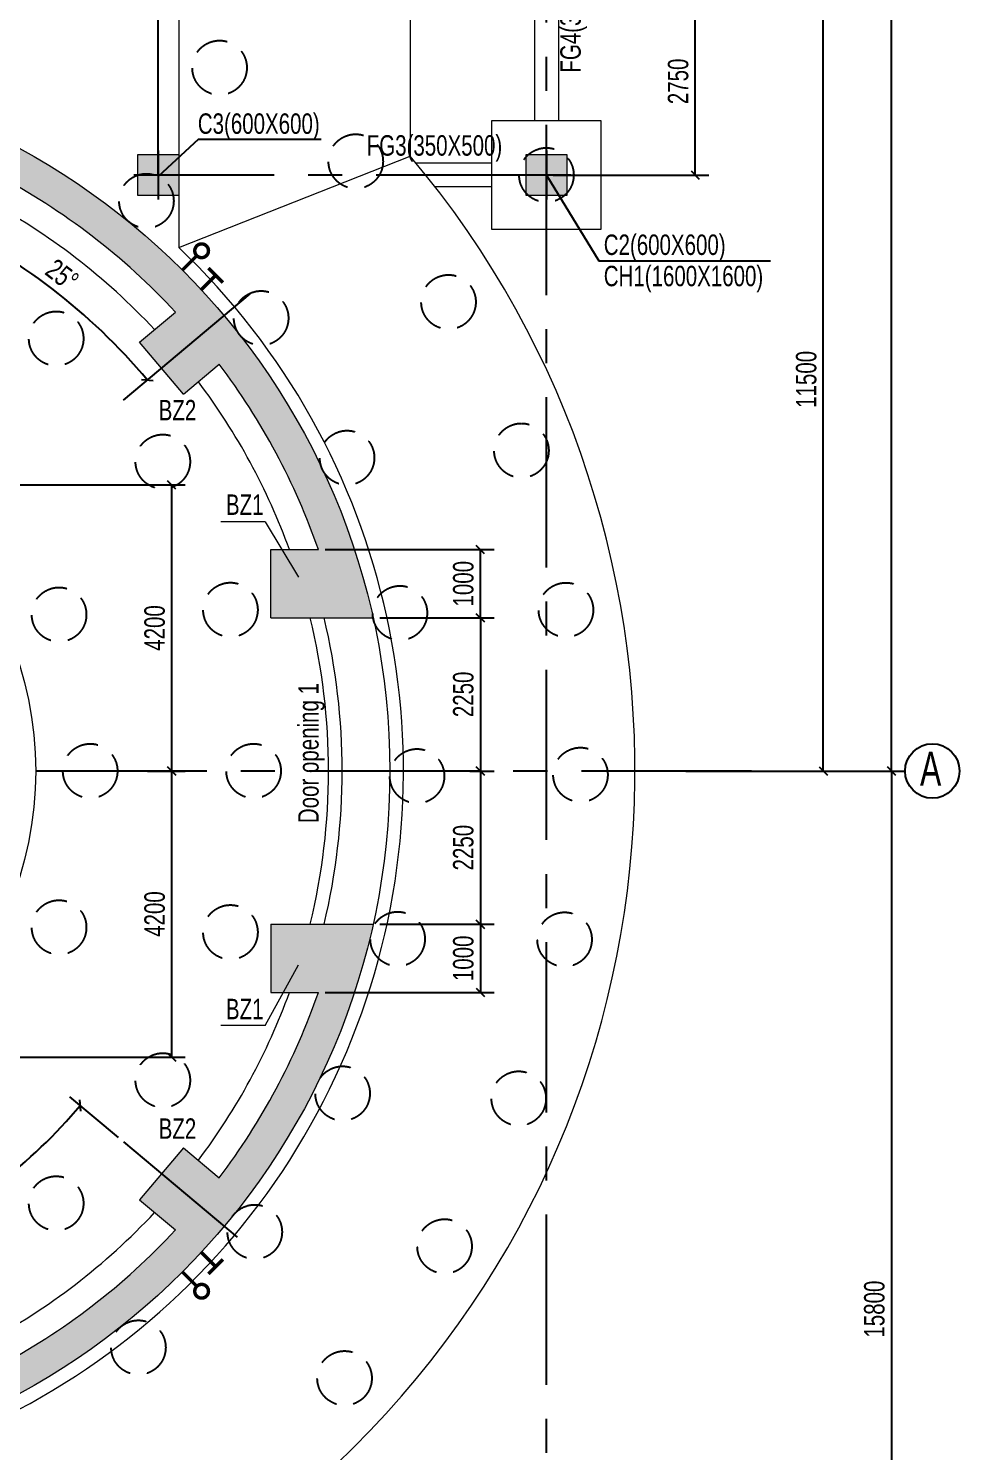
# Model space of a CAD drawing. Extents: x -84745 to 85, y -317996 to 13282.
# Drawn here: x -56144 to -42471, y -35272 to -14379 of the extents above; entities that cross this region are included whole.
import ezdxf
from ezdxf.enums import TextEntityAlignment as Align

# ---------------------------------------------------------------- set-up
doc = ezdxf.new("R2010")
doc.units = 0
doc.header["$LTSCALE"] = 2000
doc.header["$MEASUREMENT"] = 0
doc.linetypes.add('CENTER', pattern=[2, 1.25, -0.25, 0.25, -0.25])
doc.linetypes.add('HIDDEN', pattern=[0.375, 0.25, -0.125])
doc.layers.get('0').update_dxf_attribs({"linetype": 'CONTINUOUS'})
doc.layers.get('DEFPOINTS').update_dxf_attribs({"linetype": 'CONTINUOUS'})
for name, color, linetype in [('S_01', 3, 'CONTINUOUS'), ('S_02_AXIS', 151, 'CENTER'), ('S_03_HIDD', 4, 'HIDDEN'), ('S_04', 2, 'CONTINUOUS'), ('S_05_DIMS', 7, 'CONTINUOUS'), ('S_06', 1, 'CONTINUOUS'), ('S_07_LSHOW', 6, 'CONTINUOUS'), ('S_08_HATCH', 9, 'CONTINUOUS')]:
    doc.layers.add(name, color=color, linetype=linetype)
doc.layers.add('S_01_OUTL', color=3, linetype='CONTINUOUS', lineweight=0)
doc.layers.add('S_04_TEXT', color=2, linetype='CONTINUOUS', lineweight=0)
doc.styles.add('FS', font='kstxt.shx', dxfattribs={"width": 0.75, "bigfont": 'kshz.shx'})
doc.styles.add('KS', font='kstxt.shx', dxfattribs={"width": 0.75, "bigfont": 'kshz.shx'})
doc.dimstyles.new('KSDIM1', dxfattribs={"dimtxt": 300, "dimasz": 120, "dimexe": 200, "dimexo": 100, "dimgap": 100, "dimtad": 1, "dimdec": 0, "dimzin": 14, "dimdsep": 46, "dimtxsty": 'KS', "dimblk1": 'OBLIQUE', "dimblk2": 'OBLIQUE', "dimsah": 1, "dimcen": -900, "dimclrd": 7, "dimclre": 7, "dimclrt": 2, "dimazin": 3, "dimtfac": 1, "dimtdec": 0, "dimtix": 1, "dimtmove": 2, "dimatfit": 2, "dimfxl": 1, "dimtolj": 1, "dimtzin": 14, "dimlwd": -3, "dimarcsym": 0})

# ---------------------------------------------------------------- blocks, each defined once
blk = doc.blocks.new('_OBLIQUE')
at = {"color": 1}
blk.add_line((-0.5, -0.5), (0.5, 0.5), dxfattribs=at)
blk = doc.blocks.new('*D77')
at = {"layer": 'DEFPOINTS', "color": 0, "transparency": 16777216}
for p in [(-46592, -2281), (-43471, -2281), (-46592, -25281)]:
    blk.add_point(p, dxfattribs=at)
at = {"layer": 'S_05_DIMS', "color": 7, "lineweight": -2, "transparency": 16777216}
for p, q in [((-46492, -2281), (-43271, -2281)), ((-46492, -25281), (-43271, -25281))]:
    blk.add_line(p, q, dxfattribs=at)
at = {"layer": 'S_05_DIMS', "color": 7, "lineweight": -3, "transparency": 16777216}
blk.add_line((-43471, -25281), (-43471, -2281), dxfattribs=at)
at = {"layer": 'S_05_DIMS', "color": 7, "linetype": 'ByBlock', "lineweight": -3, "transparency": 16777216, "xscale": 120, "yscale": 120, "zscale": 120}
for p, rotation in [((-43471, -2281), 90), ((-43471, -25281), 270)]:
    blk.add_blockref('_OBLIQUE', p, dxfattribs=dict(at, rotation=rotation))
at = {"layer": 'S_05_DIMS', "color": 2, "transparency": 16777216, "insert": (-43721, -13781), "char_height": 300, "attachment_point": 5, "rotation": 90, "style": 'KS'}
blk.add_mtext('\\A1;23000', dxfattribs=at)
blk = doc.blocks.new('*D78')
at = {"layer": 'DEFPOINTS', "color": 0, "transparency": 16777216}
for p in [(-46592, -25281), (-43924, -41081), (-43471, -41081)]:
    blk.add_point(p, dxfattribs=at)
at = {"layer": 'S_05_DIMS', "color": 7, "lineweight": -2, "transparency": 16777216}
for p, q in [((-46492, -25281), (-43271, -25281)), ((-43824, -41081), (-43271, -41081))]:
    blk.add_line(p, q, dxfattribs=at)
at = {"layer": 'S_05_DIMS', "color": 7, "lineweight": -3, "transparency": 16777216}
blk.add_line((-43471, -25281), (-43471, -41081), dxfattribs=at)
at = {"layer": 'S_05_DIMS', "color": 7, "linetype": 'ByBlock', "lineweight": -3, "transparency": 16777216, "xscale": 120, "yscale": 120, "zscale": 120}
for p, rotation in [((-43471, -25281), 90), ((-43471, -41081), 270)]:
    blk.add_blockref('_OBLIQUE', p, dxfattribs=dict(at, rotation=rotation))
at = {"layer": 'S_05_DIMS', "color": 2, "transparency": 16777216, "insert": (-43721, -33181), "char_height": 300, "attachment_point": 5, "rotation": 90, "style": 'KS'}
blk.add_mtext('\\A1;15800', dxfattribs=at)
blk = doc.blocks.new('*D81')
at = {"layer": 'DEFPOINTS', "color": 0, "transparency": 16777216}
for p in [(-47368, -13781), (-46352, -13781), (-48537, -16531)]:
    blk.add_point(p, dxfattribs=at)
at = {"layer": 'S_05_DIMS', "color": 7, "lineweight": -2, "transparency": 16777216}
for p, q in [((-47268, -13781), (-46152, -13781)), ((-48437, -16531), (-46152, -16531))]:
    blk.add_line(p, q, dxfattribs=at)
at = {"layer": 'S_05_DIMS', "color": 7, "lineweight": -3, "transparency": 16777216}
blk.add_line((-46352, -16531), (-46352, -13781), dxfattribs=at)
at = {"layer": 'S_05_DIMS', "color": 7, "linetype": 'ByBlock', "lineweight": -3, "transparency": 16777216, "xscale": 120, "yscale": 120, "zscale": 120}
for p, rotation in [((-46352, -13781), 90), ((-46352, -16531), 270)]:
    blk.add_blockref('_OBLIQUE', p, dxfattribs=dict(at, rotation=rotation))
at = {"layer": 'S_05_DIMS', "color": 2, "transparency": 16777216, "insert": (-46602, -15156), "char_height": 300, "attachment_point": 5, "rotation": 90, "style": 'KS'}
blk.add_mtext('\\A1;2750', dxfattribs=at)
blk = doc.blocks.new('*D84')
at = {"layer": 'DEFPOINTS', "color": 0, "transparency": 16777216}
for p in [(-44778, -13781), (-44471, -13781), (-44778, -25281)]:
    blk.add_point(p, dxfattribs=at)
at = {"layer": 'S_05_DIMS', "color": 7, "lineweight": -2, "transparency": 16777216}
for p, q in [((-44678, -13781), (-44271, -13781)), ((-44678, -25281), (-44271, -25281))]:
    blk.add_line(p, q, dxfattribs=at)
at = {"layer": 'S_05_DIMS', "color": 7, "lineweight": -3, "transparency": 16777216}
blk.add_line((-44471, -25281), (-44471, -13781), dxfattribs=at)
at = {"layer": 'S_05_DIMS', "color": 7, "linetype": 'ByBlock', "lineweight": -3, "transparency": 16777216, "xscale": 120, "yscale": 120, "zscale": 120}
for p, rotation in [((-44471, -13781), 90), ((-44471, -25281), 270)]:
    blk.add_blockref('_OBLIQUE', p, dxfattribs=dict(at, rotation=rotation))
at = {"layer": 'S_05_DIMS', "color": 2, "transparency": 16777216, "insert": (-44721, -19531), "char_height": 300, "attachment_point": 5, "rotation": 90, "style": 'KS'}
blk.add_mtext('\\A1;11500', dxfattribs=at)
blk = doc.blocks.new('*D108')
at = {"layer": 'DEFPOINTS', "color": 0, "transparency": 16777216}
for p in [(-54497, -25281), (-54040, -25281), (-56677, -29481)]:
    blk.add_point(p, dxfattribs=at)
at = {"layer": 'S_05_DIMS', "color": 7, "lineweight": -2, "transparency": 16777216}
for p, q in [((-54397, -25281), (-53840, -25281)), ((-56577, -29481), (-53840, -29481))]:
    blk.add_line(p, q, dxfattribs=at)
at = {"layer": 'S_05_DIMS', "color": 7, "lineweight": -3, "transparency": 16777216}
blk.add_line((-54040, -29481), (-54040, -25281), dxfattribs=at)
at = {"layer": 'S_05_DIMS', "color": 7, "linetype": 'ByBlock', "lineweight": -3, "transparency": 16777216, "xscale": 120, "yscale": 120, "zscale": 120}
for p, rotation in [((-54040, -25281), 90), ((-54040, -29481), 270)]:
    blk.add_blockref('_OBLIQUE', p, dxfattribs=dict(at, rotation=rotation))
at = {"layer": 'S_05_DIMS', "color": 2, "transparency": 16777216, "insert": (-54290, -27381), "char_height": 300, "attachment_point": 5, "rotation": 90, "style": 'KS'}
blk.add_mtext('\\A1;4200', dxfattribs=at)
blk = doc.blocks.new('*D109')
at = {"layer": 'DEFPOINTS', "color": 0, "transparency": 16777216}
for p in [(-56677, -21081), (-54040, -21081), (-54497, -25281)]:
    blk.add_point(p, dxfattribs=at)
at = {"layer": 'S_05_DIMS', "color": 7, "lineweight": -2, "transparency": 16777216}
for p, q in [((-56577, -21081), (-53840, -21081)), ((-54397, -25281), (-53840, -25281))]:
    blk.add_line(p, q, dxfattribs=at)
at = {"layer": 'S_05_DIMS', "color": 7, "lineweight": -3, "transparency": 16777216}
blk.add_line((-54040, -25281), (-54040, -21081), dxfattribs=at)
at = {"layer": 'S_05_DIMS', "color": 7, "linetype": 'ByBlock', "lineweight": -3, "transparency": 16777216, "xscale": 120, "yscale": 120, "zscale": 120}
for p, rotation in [((-54040, -21081), 90), ((-54040, -25281), 270)]:
    blk.add_blockref('_OBLIQUE', p, dxfattribs=dict(at, rotation=rotation))
at = {"layer": 'S_05_DIMS', "color": 2, "transparency": 16777216, "insert": (-54290, -23181), "char_height": 300, "attachment_point": 5, "rotation": 90, "style": 'KS'}
blk.add_mtext('\\A1;4200', dxfattribs=at)
blk = doc.blocks.new('*D112')
at = {"layer": 'DEFPOINTS', "color": 0, "transparency": 16777216}
for p in [(-51083, -23031), (-49762, -25281), (-49507, -25281)]:
    blk.add_point(p, dxfattribs=at)
at = {"layer": 'S_05_DIMS', "color": 7, "lineweight": -2, "transparency": 16777216}
for p, q in [((-50983, -23031), (-49307, -23031)), ((-49662, -25281), (-49307, -25281))]:
    blk.add_line(p, q, dxfattribs=at)
at = {"layer": 'S_05_DIMS', "color": 7, "lineweight": -3, "transparency": 16777216}
blk.add_line((-49507, -23031), (-49507, -25281), dxfattribs=at)
at = {"layer": 'S_05_DIMS', "color": 7, "linetype": 'ByBlock', "lineweight": -3, "transparency": 16777216, "xscale": 120, "yscale": 120, "zscale": 120}
for p, rotation in [((-49507, -23031), 90), ((-49507, -25281), 270)]:
    blk.add_blockref('_OBLIQUE', p, dxfattribs=dict(at, rotation=rotation))
at = {"layer": 'S_05_DIMS', "color": 2, "transparency": 16777216, "insert": (-49757, -24156), "char_height": 300, "attachment_point": 5, "rotation": 90, "style": 'KS'}
blk.add_mtext('\\A1;2250', dxfattribs=at)
blk = doc.blocks.new('*D113')
at = {"layer": 'DEFPOINTS', "color": 0, "transparency": 16777216}
for p in [(-49762, -25281), (-51083, -27531), (-49507, -27531)]:
    blk.add_point(p, dxfattribs=at)
at = {"layer": 'S_05_DIMS', "color": 7, "lineweight": -2, "transparency": 16777216}
for p, q in [((-49662, -25281), (-49307, -25281)), ((-50983, -27531), (-49307, -27531))]:
    blk.add_line(p, q, dxfattribs=at)
at = {"layer": 'S_05_DIMS', "color": 7, "lineweight": -3, "transparency": 16777216}
blk.add_line((-49507, -25281), (-49507, -27531), dxfattribs=at)
at = {"layer": 'S_05_DIMS', "color": 7, "linetype": 'ByBlock', "lineweight": -3, "transparency": 16777216, "xscale": 120, "yscale": 120, "zscale": 120}
for p, rotation in [((-49507, -25281), 90), ((-49507, -27531), 270)]:
    blk.add_blockref('_OBLIQUE', p, dxfattribs=dict(at, rotation=rotation))
at = {"layer": 'S_05_DIMS', "color": 2, "transparency": 16777216, "insert": (-49757, -26406), "char_height": 300, "attachment_point": 5, "rotation": 90, "style": 'KS'}
blk.add_mtext('\\A1;2250', dxfattribs=at)
blk = doc.blocks.new('*D115')
at = {"layer": 'DEFPOINTS', "color": 0, "transparency": 16777216}
for p in [(-54746, -30727), (-57039, -31665), (-53079, -32127), (-57621, -33035), (-56736, -34933)]:
    blk.add_point(p, dxfattribs=at)
at = {"layer": 'S_05_DIMS', "color": 7, "lineweight": -2, "transparency": 16777216}
for p, q in [((-54823, -30663), (-55537, -30064)), ((-57664, -32944), (-58093, -32024))]:
    blk.add_line(p, q, dxfattribs=at)
at = {"layer": 'S_05_DIMS', "color": 7, "lineweight": -3, "transparency": 16777216}
blk.add_arc((-61237, -25281), 7640, 295, 320, dxfattribs=at)
at = {"layer": 'S_05_DIMS', "color": 7, "linetype": 'ByBlock', "lineweight": -3, "transparency": 16777216, "xscale": 120, "yscale": 120, "zscale": 120}
for p, rotation in [((-55384, -30192), 50.00000000956855), ((-58008, -32206), 204.9999999936394)]:
    blk.add_blockref('_OBLIQUE', p, dxfattribs=dict(at, rotation=rotation))
at = {"layer": 'S_05_DIMS', "color": 2, "transparency": 16777216, "insert": (-56738, -31144), "char_height": 300, "attachment_point": 5, "rotation": 37.5, "style": 'KS'}
blk.add_mtext('\\A1;25%%d', dxfattribs=at)
blk = doc.blocks.new('*D116')
at = {"layer": 'DEFPOINTS', "color": 0, "transparency": 16777216}
for p in [(-56631, -15402), (-57621, -17527), (-52887, -18275), (-55301, -18611), (-54746, -19835)]:
    blk.add_point(p, dxfattribs=at)
at = {"layer": 'S_05_DIMS', "color": 7, "lineweight": -3, "transparency": 16777216}
blk.add_arc((-61237, -25281), 8929, 40, 65, dxfattribs=at)
at = {"layer": 'S_05_DIMS', "color": 7, "linetype": 'ByBlock', "lineweight": -3, "transparency": 16777216, "xscale": 120, "yscale": 120, "zscale": 120}
for p, rotation in [((-57464, -17189), 154.9999999996671), ((-54397, -19542), 309.9999999997314)]:
    blk.add_blockref('_OBLIQUE', p, dxfattribs=dict(at, rotation=rotation))
at = {"layer": 'S_05_DIMS', "color": 2, "transparency": 16777216, "insert": (-55649, -17999), "char_height": 300, "attachment_point": 5, "rotation": 322.5, "style": 'KS'}
blk.add_mtext('\\A1;25%%d', dxfattribs=at)
blk = doc.blocks.new('*D122')
at = {"layer": 'DEFPOINTS', "color": 0, "transparency": 16777216}
for p in [(-51886, -22031), (-49507, -22031), (-51083, -23031)]:
    blk.add_point(p, dxfattribs=at)
at = {"layer": 'S_05_DIMS', "color": 7, "lineweight": -2, "transparency": 16777216}
for p, q in [((-51786, -22031), (-49307, -22031)), ((-50983, -23031), (-49307, -23031))]:
    blk.add_line(p, q, dxfattribs=at)
at = {"layer": 'S_05_DIMS', "color": 7, "lineweight": -3, "transparency": 16777216}
blk.add_line((-49507, -23031), (-49507, -22031), dxfattribs=at)
at = {"layer": 'S_05_DIMS', "color": 7, "linetype": 'ByBlock', "lineweight": -3, "transparency": 16777216, "xscale": 120, "yscale": 120, "zscale": 120}
for p, rotation in [((-49507, -22031), 90), ((-49507, -23031), 270)]:
    blk.add_blockref('_OBLIQUE', p, dxfattribs=dict(at, rotation=rotation))
at = {"layer": 'S_05_DIMS', "color": 2, "transparency": 16777216, "insert": (-49757, -22531), "char_height": 300, "attachment_point": 5, "rotation": 90, "style": 'KS'}
blk.add_mtext('\\A1;1000', dxfattribs=at)
blk = doc.blocks.new('*D123')
at = {"layer": 'DEFPOINTS', "color": 0, "transparency": 16777216}
for p in [(-51083, -27531), (-51886, -28531), (-49507, -28531)]:
    blk.add_point(p, dxfattribs=at)
at = {"layer": 'S_05_DIMS', "color": 7, "lineweight": -2, "transparency": 16777216}
for p, q in [((-50983, -27531), (-49307, -27531)), ((-51786, -28531), (-49307, -28531))]:
    blk.add_line(p, q, dxfattribs=at)
at = {"layer": 'S_05_DIMS', "color": 7, "lineweight": -3, "transparency": 16777216}
blk.add_line((-49507, -27531), (-49507, -28531), dxfattribs=at)
at = {"layer": 'S_05_DIMS', "color": 7, "linetype": 'ByBlock', "lineweight": -3, "transparency": 16777216, "xscale": 120, "yscale": 120, "zscale": 120}
for p, rotation in [((-49507, -27531), 90), ((-49507, -28531), 270)]:
    blk.add_blockref('_OBLIQUE', p, dxfattribs=dict(at, rotation=rotation))
at = {"layer": 'S_05_DIMS', "color": 2, "transparency": 16777216, "insert": (-49757, -28031), "char_height": 300, "attachment_point": 5, "rotation": 90, "style": 'KS'}
blk.add_mtext('\\A1;1000', dxfattribs=at)
blk = doc.blocks.new('jxZ_W600XH600')
at = {"layer": 'S_07_LSHOW'}
blk.add_hatch(color=256, dxfattribs=at).paths.add_polyline_path([(-294, 294), (294, 294), (294, -294), (-294, -294)])
at = {"layer": 'S_01_OUTL'}
blk.add_lwpolyline([(-300, 300), (300, 300), (300, -300), (-300, -300), (-300, 300)], dxfattribs=at)
at = {"layer": 'S_02_AXIS'}
for p, q in [((0, 360), (0, -360)), ((360, 0), (-360, 0))]:
    blk.add_line(p, q, dxfattribs=at)

msp = doc.modelspace()

# ---------------------------------------------------------------- hatches: boundary and pattern name
at = {"layer": 'S_08_HATCH'}
h = msp.add_hatch(color=6, dxfattribs=at)
h.dxf.hatch_style = 1
h.paths.add_polyline_path([(-70672.495, -23031.001), (-69890.75, -23031.001), (-69890.75, -22031.001), (-70376.394, -22031.001), (-70588.393, -22031.001, -0.078440306), (-69132.612, -19308.547), (-68979.203, -19437.272), (-68606.059, -19750.377), (-67963.271, -18984.333), (-68336.415, -18671.228), (-68489.824, -18542.503, -0.084016658), (-65868.792, -16531.314), (-65784.158, -16712.811), (-65578.298, -17154.278), (-64671.99, -16731.66), (-64877.85, -16290.193), (-64962.484, -16108.695, -0.084016658), (-61737.056, -15393.635), (-61737.056, -15593.896), (-61737.056, -16081.001), (-60737.056, -16081.001), (-60737.056, -15593.896), (-60737.056, -15393.635, -0.084016658), (-57511.629, -16108.695), (-57596.263, -16290.193), (-57802.122, -16731.66), (-56895.814, -17154.278), (-56689.955, -16712.811), (-56605.321, -16531.314, -0.084016658), (-53984.289, -18542.503), (-54137.697, -18671.228), (-54510.841, -18984.333), (-53868.054, -19750.377), (-53494.91, -19437.272), (-53341.501, -19308.547, -0.078440306), (-51885.72, -22031.001), (-52097.718, -22031.001), (-52583.362, -22031.001), (-52583.362, -23031.001), (-51801.618, -23031.001), (-51083.362, -23031.001, 0.80266355), (-71390.75, -23031.001)])
h = msp.add_hatch(color=6, dxfattribs=at)
h.dxf.hatch_style = 1
h.paths.add_polyline_path([(-70672.495, -27531.001), (-69890.75, -27531.001), (-69890.75, -28531.001), (-70376.394, -28531.001), (-70588.393, -28531.001, 0.078440306), (-69132.612, -31253.455), (-68979.203, -31124.73), (-68606.059, -30811.625), (-67963.271, -31577.669), (-68336.415, -31890.774), (-68489.824, -32019.499, 0.084016658), (-65868.792, -34030.688), (-65784.158, -33849.19), (-65578.298, -33407.723), (-64671.99, -33830.342), (-64877.85, -34271.809), (-64962.484, -34453.307, 0.084016658), (-61737.056, -35168.367), (-61737.056, -34968.106), (-61737.056, -34481.001), (-60737.056, -34481.001), (-60737.056, -34968.106), (-60737.056, -35168.367, 0.084016658), (-57511.629, -34453.307), (-57596.263, -34271.809), (-57802.122, -33830.342), (-56895.814, -33407.723), (-56689.955, -33849.19), (-56605.321, -34030.688, 0.084016658), (-53984.289, -32019.499), (-54137.697, -31890.774), (-54510.841, -31577.669), (-53868.054, -30811.625), (-53494.91, -31124.73), (-53341.501, -31253.455, 0.078440306), (-51885.72, -28531.001), (-52097.718, -28531.001), (-52583.362, -28531.001), (-52583.362, -27531.001), (-51801.618, -27531.001), (-51083.362, -27531.001, -0.80266355), (-71390.75, -27531.001)])

# ---------------------------------------------------------------- linework, layer by layer
at = {"layer": 'S_01'}
msp.add_circle((-42870.624, -25281.001), 400, dxfattribs=at)
at = {"layer": 'S_01_OUTL'}
for p, q in [((-53937.056, -9966.702), (-53937.056, -17595.3)), ((-50537.056, -11309.29), (-50537.056, -16252.712)), ((-48712.056, -11831.001), (-48712.056, -15731.001)), ((-48362.056, -11831.001), (-48362.056, -15731.001)), ((-53937.056, -17595.3), (-50537.056, -16252.712)), ((-49337.056, -16356.001), (-50450.751, -16356.001)), ((-49337.056, -16706.001), (-50170.468, -16706.001)), ((-54510.841, -18984.333), (-53984.289, -18542.503)), ((-53868.054, -19750.377), (-54510.841, -18984.333)), ((-53868.054, -19750.377), (-53341.501, -19308.547)), ((-52583.362, -23031.001), (-52583.362, -22031.001)), ((-52583.362, -22031.001), (-51885.72, -22031.001)), ((-52583.362, -23031.001), (-51083.362, -23031.001)), ((-52583.362, -27531.001), (-51083.362, -27531.001)), ((-52583.362, -27531.001), (-52583.362, -28531.001)), ((-52583.362, -28531.001), (-51885.72, -28531.001)), ((-53868.054, -30811.625), (-54510.841, -31577.669)), ((-53868.054, -30811.625), (-53341.501, -31253.455)), ((-54510.841, -31577.669), (-53984.289, -32019.499))]:
    msp.add_line(p, q, dxfattribs=at)
msp.add_lwpolyline([(-49337.056, -15731.001), (-47737.056, -15731.001), (-47737.056, -17331.001), (-49337.056, -17331.001)], close=True, dxfattribs=at)
for radius in [10400, 5200]:
    msp.add_circle((-61237.056, -25281.001), radius, dxfattribs=at)
for radius, start, end in [(14000, 139.8434878, 40.1565122), (9900, 42.8949579, 62.1050421), (9500, 43.0169613, 61.9830387), (10600, 133.5256504, 46.4743496), (9900, 19.1645833, 37.1050421), (9500, 20.0051901, 36.9830387), (9500, 346.2997665, 13.7002335), (9700, 346.5875802, 13.4124198), (9500, 323.0169613, 339.9948099), (9900, 322.8949579, 340.8354167), (9900, 322.8949579, 340.8354167), (9500, 298.0169613, 316.9830387), (9900, 297.8949579, 317.1050421)]:
    msp.add_arc((-61237.056, -25281.001), radius, start, end, dxfattribs=at)
at = {"layer": 'S_02_AXIS'}
for p, q in [((-54237.056, -16531.001), (-54237.056, -11031.001)), ((-48537.056, -42293.36), (-48537.056, -11031.001)), ((-48537.056, -16531.001), (-54237.056, -16531.001)), ((-54746.389, -19834.684), (-52887.172, -18274.616)), ((-45523.484, -25281.001), (-76950.628, -25281.001)), ((-45523.484, -25281.001), (-76950.628, -25281.001)), ((-54746.389, -30727.317), (-53078.683, -32126.689))]:
    msp.add_line(p, q, dxfattribs=at)
at = {"layer": 'S_03_HIDD'}
for centre in [(-53337.056, -14956.001), (-51337.056, -16331.001), (-48537.056, -16531.001), (-54411.14, -16911.6), (-49974.99, -18395.81), (-52726.54, -18631.857), (-55736.226, -18932.704), (-48903.914, -20576.364), (-54170.527, -20739.618), (-51464.924, -20682.585), (-53177.315, -22914.447), (-50688.996, -22961.859), (-48250.598, -22916.278), (-55693.779, -22984.9), (-55237.056, -25281.001), (-52837.056, -25281.001), (-50437.32, -25356.398), (-48037.172, -25336.293), (-55693.779, -27577.101), (-53177.315, -27647.554), (-50722.404, -27747.19), (-48270.865, -27754.434), (-54170.527, -29822.384), (-51530.081, -30015.409), (-48943.76, -30088.793), (-55736.226, -31629.297), (-52820.206, -32048.322), (-50033.066, -32260.298), (-54528.66, -33744.89), (-51501.883, -34195.394)]:
    msp.add_circle(centre, 400, dxfattribs=at)
at = {"layer": 'S_04'}
for p, q in [((-53646.062, -16004.923), (-54237.056, -16551.469)), ((-53646.062, -16004.923), (-51847.154, -16004.923)), ((-48537.056, -16531.001), (-47769.666, -17789.655)), ((-47769.666, -17789.655), (-45249.142, -17789.655))]:
    msp.add_line(p, q, dxfattribs=at)
at = {"layer": 'S_04_TEXT'}
for p, q in [((-52667.011, -21622.204), (-53319.234, -21622.204)), ((-52667.011, -21622.204), (-52179.661, -22436.772)), ((-52667.011, -29017.337), (-52179.661, -28125.23)), ((-52667.011, -29017.337), (-53319.234, -29017.337))]:
    msp.add_line(p, q, dxfattribs=at)
at = {"layer": 'S_06', "const_width": 50.4}
for points in [[(-53529.449, -17714.077, 1), (-53672.471, -17571.995, 1)], [(-53529.449, -32847.925, -1), (-53672.471, -32990.006, -1)]]:
    msp.add_lwpolyline(points, format="xyb", close=True, dxfattribs=at)
for points in [[(-53883.146, -17927.09), (-53671.296, -17715.241)], [(-53287.97, -18109.45), (-53499.82, -17897.6)], [(-53605.744, -18215.374), (-53393.895, -18003.525)], [(-53605.744, -32346.627), (-53393.895, -32558.477)], [(-53287.97, -32452.552), (-53499.82, -32664.402)], [(-53883.146, -32634.911), (-53671.296, -32846.761)]]:
    msp.add_lwpolyline(points, dxfattribs=at)

# ---------------------------------------------------------------- block references
for p in [(-54237.056, -16531.001), (-48537.056, -16531.001)]:
    msp.add_blockref('jxZ_W600XH600', p)

# ---------------------------------------------------------------- texts
at = {"layer": 'S_04', "style": 'KS', "width": 0.75}
for s, p in [('C3(600X600)', (-53656.339, -15925.885)), ('C2(600X600)', (-47695.274, -17704.414)), ('CH1(1600X1600)', (-47695.274, -18163.446))]:
    msp.add_text(s, height=300, dxfattribs=at).set_placement(p)
at = {"layer": 'S_04_TEXT', "style": 'FS', "width": 0.75}
for s, p in [('FG4(350X600)', (-48033.217, -15027.64)), ('Door opening 1', (-51882.808, -26046.606))]:
    msp.add_text(s, height=300, rotation=90, dxfattribs=at).set_placement(p)
for s, p in [('FG3(350X500)', (-51176.197, -16246.398)), ('BZ2', (-54231.476, -20132.896)), ('BZ1', (-53243.737, -21520.432)), ('BZ1', (-53243.737, -28925.258)), ('BZ2', (-54231.476, -30681.106))]:
    msp.add_text(s, height=300, dxfattribs=at).set_placement(p)
at = {"layer": 'S_04_TEXT', "style": 'KS', "width": 0.7}
msp.add_text('A', height=500, dxfattribs=at).set_placement((-42894.876, -25246.384), align=Align.MIDDLE_CENTER)

# ---------------------------------------------------------------- dimensions: what is measured, and where the dimension line sits
at = {"layer": 'S_05_DIMS'}
for base, p1, p2, picture, middle in [((-43470.624, -2281.001), (-46592.009, -25281.001), (-46592.009, -2281.001), '*D77', (-43720.624, -13781.001)), ((-46352.058, -13781.001), (-48537.056, -16531.001), (-47368.379, -13781.001), '*D81', (-46602.058, -15156.001)), ((-44470.74, -13781.001), (-44777.547, -25281.001), (-44777.547, -13781.001), '*D84', (-44720.74, -19531.001)), ((-54039.836, -21081.001), (-54497.181, -25281.001), (-56677.056, -21081.001), '*D109', (-54289.836, -23181.001)), ((-49507.489, -22031.001), (-51083.362, -23031.001), (-51885.72, -22031.001), '*D122', (-49757.489, -22531.001)), ((-49507.489, -25281.001), (-51083.362, -23031.001), (-49761.57, -25281.001), '*D112', (-49757.489, -24156.001)), ((-54039.836, -25281.001), (-56677.056, -29481.001), (-54497.181, -25281.001), '*D108', (-54289.836, -27381.001)), ((-49507.489, -27531.001), (-49761.57, -25281.001), (-51083.362, -27531.001), '*D113', (-49757.489, -26406.001)), ((-43470.624, -41081.001), (-46592.009, -25281.001), (-43923.796, -41081.001), '*D78', (-43720.624, -33181.001)), ((-49507.489, -28531.001), (-51083.362, -27531.001), (-51885.72, -28531.001), '*D123', (-49757.489, -28031.001))]:
    dim = msp.add_linear_dim(base=base, p1=p1, p2=p2, angle=90, dimstyle='KSDIM1', override={"dimzin": 8}, dxfattribs=at)
    dim.commit()
    dim.dimension.update_dxf_attribs({"geometry": picture, "text_midpoint": middle})
for base, line1, line2, picture, middle in [((-55301.364, -18611.117), ((-57621.48, -17527.371), (-56630.517, -15402.246)), ((-54746.389, -19834.684), (-52887.172, -18274.616)), '*D116', (-55649.482, -17999.132)), ((-57038.557, -31664.509), ((-57621.48, -33034.63), (-56736.172, -34933.179)), ((-54746.389, -30727.317), (-53078.683, -32126.689)), '*D115', (-56738.032, -31144.244))]:
    dim = msp.add_angular_dim_2l(base=base, line1=line1, line2=line2, dimstyle='KSDIM1', override={"dimzin": 8}, dxfattribs=at)
    dim.commit()
    dim.dimension.update_dxf_attribs({"geometry": picture, "text_midpoint": middle})

doc.saveas('drawing.dxf')
